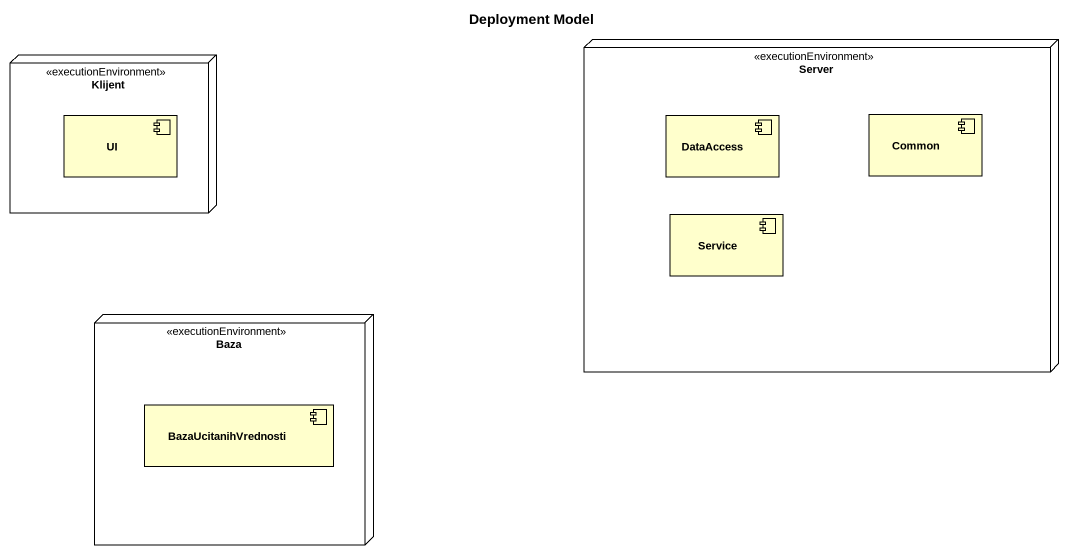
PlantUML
@startuml
title Deployment Model
node Klijent <<executionEnvironment>> {
  component UI
}
node Server <<executionEnvironment>> {
  component DataAccess
  component Common
  component Service
}
node Baza <<executionEnvironment>> {
  component BazaUcitanihVrednosti
}
@enduml
